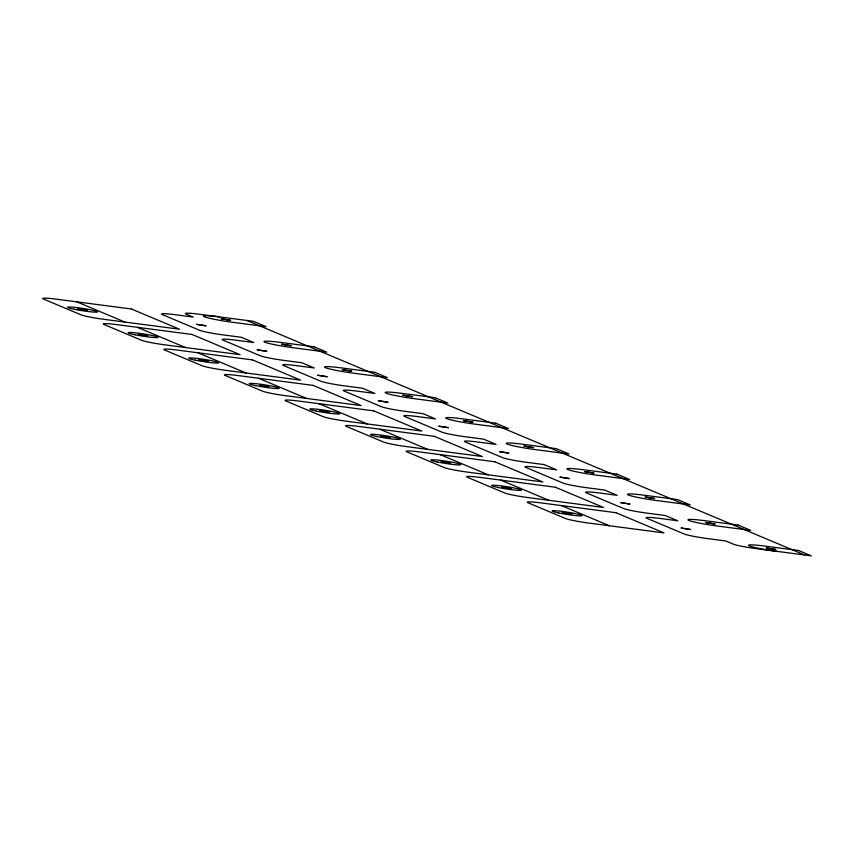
<?xml version="1.0" encoding="UTF-8"?>
<svg xmlns="http://www.w3.org/2000/svg" width="854" height="854" viewBox="0 0 854 854"><rect width="100%" height="100%" fill="white"/><g stroke="black" fill="none" stroke-linecap="round" stroke-linejoin="round"><path stroke-width="1.28" d="M246.859 320.463L804.681 554.983M76.849 301.857L124.908 322.065M137.419 327.328L185.478 347.535M197.979 352.787L246.037 372.995M258.548 378.247L306.607 398.455M319.108 403.718L367.177 423.915M379.678 429.178L427.737 449.385M440.248 454.638L488.307 474.845M500.807 480.097L548.876 500.305M561.377 505.568L609.436 525.776M777.396 551.417A22.78 1.751 8.8 0 1 749.438 545.919A22.78 1.751 8.8 0 1 764.661 546.058L798.575 550.499L811.3 555.847L756.729 548.716A19.194 1.473 8.8 0 1 733.17 544.083L725.804 540.988L707.731 538.618A19.194 1.473 8.8 0 1 684.182 533.985L646.841 518.293A19.194 1.473 8.8 0 1 659.672 518.41L677.745 520.78L665.245 515.517L647.161 513.158A19.194 1.473 8.8 0 1 623.612 508.525L586.271 492.833A19.194 1.473 8.8 0 1 599.102 492.95L617.186 495.32L604.675 490.057L586.602 487.698A19.194 1.473 8.8 0 1 563.042 483.065L525.712 467.362A19.194 1.473 8.8 0 1 538.543 467.49L556.616 469.849L544.115 464.597L526.032 462.227A19.194 1.473 8.8 0 1 502.483 457.595L465.142 441.902A19.194 1.473 8.8 0 1 477.973 442.03L496.046 444.39L483.545 439.137L465.473 436.768A19.194 1.473 8.8 0 1 441.913 432.135L404.572 416.442A19.194 1.473 8.8 0 1 417.403 416.56L435.487 418.93L422.976 413.667L404.903 411.308A19.194 1.473 8.8 0 1 381.343 406.675L344.013 390.972A19.194 1.473 8.8 0 1 356.844 391.1L374.917 393.459L362.416 388.207L344.333 385.848A19.194 1.473 8.8 0 1 320.784 381.215L283.443 365.512A19.194 1.473 8.8 0 1 296.274 365.64L314.357 367.999L301.846 362.747L283.774 360.377A19.194 1.473 8.8 0 1 260.214 355.744L222.873 340.052A19.194 1.473 8.8 0 1 235.715 340.17L253.787 342.539L241.287 337.277L223.204 334.917A19.194 1.473 8.8 0 1 199.655 330.284L162.313 314.592A19.194 1.473 8.8 0 1 175.145 314.71L193.217 317.08L186.076 314.069A19.194 1.473 8.8 0 1 198.907 314.197L253.478 321.328L266.202 326.676L232.299 322.246A22.78 1.751 8.8 0 1 204.341 316.749A22.78 1.751 8.8 0 1 219.574 316.898M77.821 308.817L87.289 310.301L77.853 308.796M138.38 334.277L147.859 335.761L138.423 334.256M196.655 324.349L206.134 325.833L196.698 324.328M198.95 359.737L208.419 361.221L198.982 359.715M221.207 318.82L230.676 320.303L221.303 318.777M257.225 349.809L266.694 351.293L257.225 349.809M259.52 385.207L268.989 386.691L259.552 385.186M281.767 344.279L291.246 345.763L281.863 344.247M317.795 375.28L327.263 376.763L317.88 375.237M320.079 410.667L329.559 412.151L320.079 410.667M342.337 369.739L351.805 371.223L342.433 369.707M378.354 400.739L387.823 402.223L378.354 400.739M380.649 436.127L390.118 437.611L380.745 436.095M402.907 395.21L412.375 396.694L402.907 395.21M438.924 426.199L448.393 427.683L438.924 426.199M441.208 461.587L450.688 463.071L441.304 461.555M463.466 420.67L472.945 422.154L463.466 420.67M499.483 451.659L508.963 453.143L499.526 451.649M501.778 487.058L511.247 488.541L501.778 487.058M524.036 446.13L533.504 447.613L524.068 446.108M560.053 477.13L569.522 478.614L560.085 477.108M562.348 512.517L571.817 514.001L562.348 512.517M584.606 471.6L594.074 473.084L584.638 471.579M620.623 502.59L630.092 504.073L620.655 502.568M645.165 497.06L654.634 498.544L645.197 497.039M681.182 528.05L690.651 529.533L681.225 528.028M705.735 522.52L715.204 524.004L705.767 522.499M766.294 547.98L775.774 549.464L766.337 547.969M131.431 308.999L56.3 299.178A19.194 1.473 8.8 0 0 43.469 299.049L80.81 314.752A19.194 1.473 8.8 0 0 104.369 319.385L179.489 329.206L131.431 308.999M314.048 346.788L280.133 342.358A22.78 1.751 8.8 0 0 264.911 342.208A22.78 1.751 8.8 0 0 292.869 347.706L326.772 352.147L314.048 346.788M192.001 334.458L116.87 324.637A19.194 1.473 8.8 0 0 104.039 324.509L141.38 340.212A19.194 1.473 8.8 0 0 164.929 344.845L240.059 354.666L192.001 334.458M374.607 372.259L340.703 367.818A22.78 1.751 8.8 0 0 325.47 367.679A22.78 1.751 8.8 0 0 353.428 373.177L387.342 377.607L374.607 372.259M252.56 359.918L177.44 350.097A19.194 1.473 8.8 0 0 164.608 349.98L201.939 365.672A19.194 1.473 8.8 0 0 225.499 370.305L300.619 380.126L252.56 359.918M435.177 397.718L401.273 393.288A22.78 1.751 8.8 0 0 386.04 393.139A22.78 1.751 8.8 0 0 413.998 398.637L447.902 403.067L435.177 397.718M313.13 385.389L237.999 375.568A19.194 1.473 8.8 0 0 225.168 375.44L262.509 391.143A19.194 1.473 8.8 0 0 286.058 395.765L361.189 405.597L313.13 385.389M495.747 423.178L461.833 418.748A22.78 1.751 8.8 0 0 446.599 418.599A22.78 1.751 8.8 0 0 474.557 424.096L508.472 428.537L495.747 423.178M373.689 410.849L298.569 401.028A19.194 1.473 8.8 0 0 285.738 400.9L323.079 416.603A19.194 1.473 8.8 0 0 346.628 421.236L421.759 431.056L373.689 410.849M556.306 448.649L522.402 444.208A22.78 1.751 8.8 0 0 507.169 444.069A22.78 1.751 8.8 0 0 535.127 449.567L569.042 453.997L556.306 448.649M434.259 436.309L359.128 426.488A19.194 1.473 8.8 0 0 346.297 426.37L383.638 442.062A19.194 1.473 8.8 0 0 407.198 446.695L482.318 456.516L434.259 436.309M616.876 474.109L582.962 469.679A22.78 1.751 8.8 0 0 567.739 469.529A22.78 1.751 8.8 0 0 595.697 475.027L629.601 479.457L616.876 474.109M494.829 461.779L419.698 451.958A19.194 1.473 8.8 0 0 406.867 451.83L444.208 467.522A19.194 1.473 8.8 0 0 467.757 472.155L542.888 481.976L494.829 461.779M677.446 499.569L643.532 495.139A22.78 1.751 8.8 0 0 628.298 494.989A22.78 1.751 8.8 0 0 656.256 500.487L690.171 504.917L677.446 499.569M555.388 487.239L480.268 477.418A19.194 1.473 8.8 0 0 467.437 477.29L504.767 492.993A19.194 1.473 8.8 0 0 528.327 497.626L603.447 507.447L555.388 487.239M738.005 525.029L704.102 520.598A22.78 1.751 8.8 0 0 688.868 520.449A22.78 1.751 8.8 0 0 716.826 525.947L750.73 530.387L738.005 525.029M615.958 512.699L540.828 502.878A19.194 1.473 8.8 0 0 527.996 502.75L565.337 518.453A19.194 1.473 8.8 0 0 588.897 523.086L664.017 532.907L615.958 512.699M558.687 512.955A15.169 1.164 8.8 0 0 582.033 515.656A15.169 1.164 8.8 0 0 560.512 511.204A15.169 1.164 8.8 0 0 558.687 512.955M498.117 487.495A15.169 1.164 8.8 0 0 521.463 490.196A15.169 1.164 8.8 0 0 499.942 485.745A15.169 1.164 8.8 0 0 498.117 487.495M437.547 462.035A15.169 1.164 8.8 0 0 460.904 464.725A15.169 1.164 8.8 0 0 439.383 460.274A15.169 1.164 8.8 0 0 437.547 462.035M376.988 436.565A15.169 1.164 8.8 0 0 400.334 439.266A15.169 1.164 8.8 0 0 378.813 434.814A15.169 1.164 8.8 0 0 376.988 436.565M316.418 411.105A15.169 1.164 8.8 0 0 339.764 413.806A15.169 1.164 8.8 0 0 318.243 409.354A15.169 1.164 8.8 0 0 316.418 411.105M255.858 385.645A15.169 1.164 8.8 0 0 279.205 388.346A15.169 1.164 8.8 0 0 257.684 383.884A15.169 1.164 8.8 0 0 255.858 385.645M195.288 360.174A15.169 1.164 8.8 0 0 218.635 362.875A15.169 1.164 8.8 0 0 197.114 358.424A15.169 1.164 8.8 0 0 195.288 360.174M134.718 334.715A15.169 1.164 8.8 0 0 158.075 337.415A15.169 1.164 8.8 0 0 136.544 332.964A15.169 1.164 8.8 0 0 134.718 334.715M74.159 309.255A15.169 1.164 8.8 0 0 97.505 311.956A15.169 1.164 8.8 0 0 75.985 307.504A15.169 1.164 8.8 0 0 74.159 309.255"/></g></svg>
